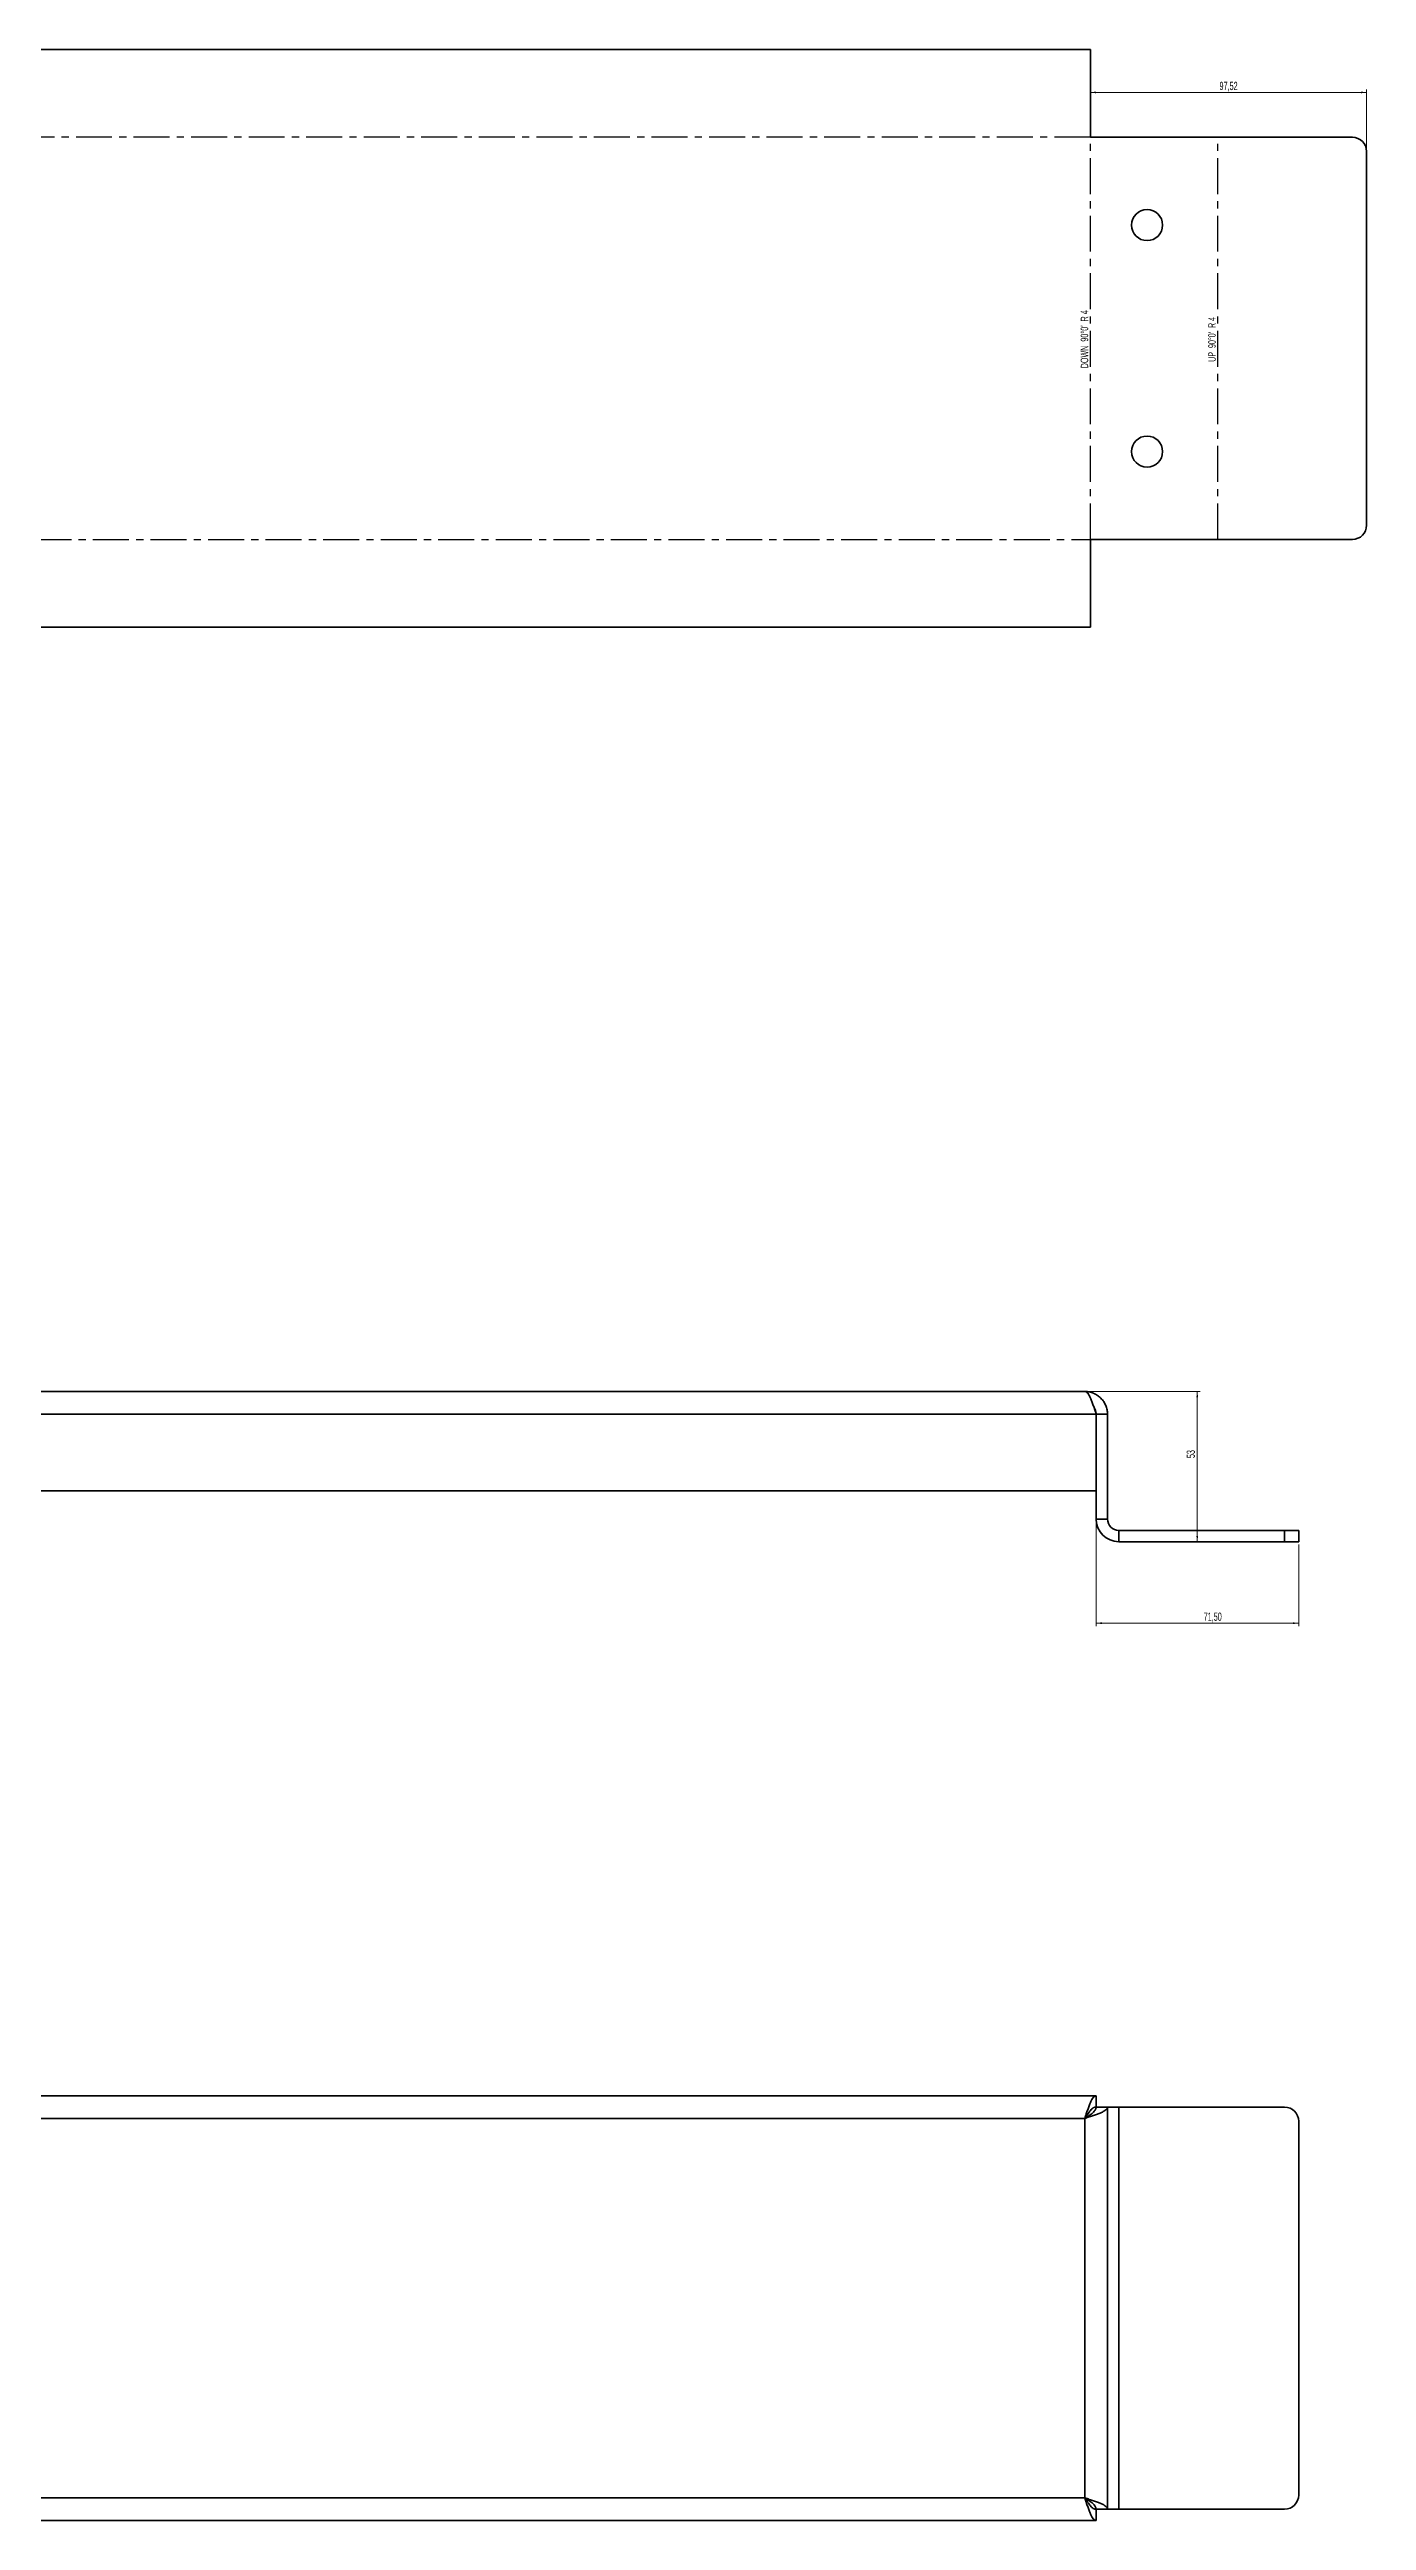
# Model space of a CAD drawing. Header units: millimetres. Extents: x -2091 to -268, y -1604 to 240.
# Drawn here: x -734 to -268, y -661 to 211 of the extents above; entities that cross this region are included whole.
import ezdxf

# ---------------------------------------------------------------- set-up
doc = ezdxf.new("R2010")
doc.units = ezdxf.units.MM
doc.linetypes.add('CENTERX2', pattern=[20.32, 12.7, -2.54, 2.54, -2.54])
doc.styles.add('SLDTEXTSTYLE0', font='TXT', dxfattribs={"width": 0.605})
doc.styles.add('SLDTEXTSTYLE1', font='TXT', dxfattribs={"width": 0.572187})
doc.styles.add('SLDTEXTSTYLE2', font='TXT', dxfattribs={"width": 0.5675})
doc.dimstyles.new('SLDDIMSTYLE0', dxfattribs={"dimtxt": 2.825151, "dimasz": 2, "dimexe": 0, "dimexo": 0.0625, "dimgap": 0.706288, "dimtad": 1, "dimrnd": 1e-09, "dimzin": 12, "dimdsep": 46, "dimtxsty": 'SLDTEXTSTYLE0', "dimsah": 1, "dimcen": 0.09, "dimadec": 0, "dimazin": 3, "dimtfac": 1, "dimtofl": 0, "dimtmove": 0, "dimatfit": 3, "dimfxl": 1, "dimfrac": 2, "dimtolj": 1, "dimtzin": 12, "dimarcsym": 0})

# ---------------------------------------------------------------- blocks, each defined once
blk = doc.blocks.new('_D')
at = {"color": 7, "linetype": 'Continuous', "lineweight": 0}
for p, q in [((-268.48, 195.8), (-366, 195.8)), ((-268.48, 175.98), (-268.48, 196.8))]:
    blk.add_line(p, q, dxfattribs=at)
at = {"color": 7, "linetype": 'Continuous', "lineweight": 18}
for points in [[(-366, 195.8), (-364, 195.48), (-364, 196.13)], [(-268.48, 195.8), (-270.48, 196.13), (-270.48, 195.48)]]:
    blk.add_solid(points, dxfattribs=at)
at = {"color": 7, "linetype": 'Continuous', "lineweight": 18, "insert": (-320.41, 199.55), "char_height": 2.91, "attachment_point": 1, "style": 'SLDTEXTSTYLE0'}
blk.add_mtext('97,52', dxfattribs=at)
blk = doc.blocks.new('_D_2')
at = {"color": 7, "linetype": 'Continuous', "lineweight": 0}
for p, q in [((-366.95, -262.86), (-327.26, -262.86)), ((-328.26, -315.86), (-328.26, -262.86))]:
    blk.add_line(p, q, dxfattribs=at)
at = {"color": 7, "linetype": 'Continuous', "lineweight": 18}
for points in [[(-328.26, -262.86), (-328.59, -264.86), (-327.94, -264.86)], [(-328.26, -315.86), (-327.94, -313.86), (-328.59, -313.86)]]:
    blk.add_solid(points, dxfattribs=at)
at = {"color": 7, "linetype": 'Continuous', "lineweight": 18, "insert": (-332.02, -286.36), "char_height": 2.91, "attachment_point": 1, "rotation": 90, "style": 'SLDTEXTSTYLE0'}
blk.add_mtext('53', dxfattribs=at)
blk = doc.blocks.new('_D_4')
at = {"color": 7, "linetype": 'Continuous', "lineweight": 0}
for p, q in [((-363.95, -308.86), (-363.95, -345.64)), ((-292.45, -316.86), (-292.45, -345.64)), ((-363.95, -344.64), (-292.45, -344.64))]:
    blk.add_line(p, q, dxfattribs=at)
at = {"color": 7, "linetype": 'Continuous', "lineweight": 18}
for points in [[(-363.95, -344.64), (-361.95, -344.96), (-361.95, -344.31)], [(-292.45, -344.64), (-294.45, -344.31), (-294.45, -344.96)]]:
    blk.add_solid(points, dxfattribs=at)
at = {"color": 7, "linetype": 'Continuous', "lineweight": 18, "insert": (-326, -340.89), "char_height": 2.91, "attachment_point": 1, "style": 'SLDTEXTSTYLE0'}
blk.add_mtext('71,50', dxfattribs=at)

msp = doc.modelspace()

# ---------------------------------------------------------------- linework, layer by layer
at = {"color": 7, "linetype": 'Continuous', "lineweight": 35}
for p, q in [((-365.998, 210.989), (-1977.984, 210.989)), ((-365.998, 179.977), (-365.998, 210.989)), ((-365.998, 179.977), (-273.481, 179.977)), ((-268.481, 174.977), (-268.481, 42.991)), ((-273.481, 37.991), (-365.998, 37.991)), ((-365.998, 37.991), (-365.998, 6.98)), ((-1977.984, 6.98), (-365.998, 6.98)), ((-1971.952, -262.858), (-367.952, -262.858)), ((-1975.945, -270.858), (-363.959, -270.858)), ((-363.959, -270.858), (-363.959, -297.858)), ((-359.952, -270.858), (-363.952, -270.858)), ((-363.952, -270.858), (-363.952, -307.858)), ((-359.952, -270.858), (-359.952, -307.858)), ((-1975.945, -297.858), (-363.959, -297.858)), ((-359.952, -307.858), (-363.952, -307.858)), ((-355.952, -311.858), (-355.952, -315.858)), ((-297.452, -311.858), (-355.952, -311.858)), ((-297.452, -315.858), (-297.452, -311.858)), ((-297.452, -311.858), (-292.452, -311.858)), ((-292.452, -311.858), (-292.452, -315.858)), ((-297.452, -315.858), (-355.952, -315.858)), ((-292.452, -315.858), (-297.452, -315.858)), ((-363.959, -511.467), (-1975.945, -511.467)), ((-363.959, -511.467), (-363.959, -515.467)), ((-367.952, -519.467), (-1971.952, -519.467)), ((-367.952, -653.467), (-367.952, -519.467)), ((-359.952, -515.475), (-363.952, -515.475)), ((-359.952, -657.46), (-359.952, -515.475)), ((-355.952, -515.475), (-359.952, -515.475)), ((-355.952, -657.46), (-355.952, -515.475)), ((-355.952, -515.475), (-297.452, -515.475)), ((-292.452, -520.475), (-292.452, -652.46)), ((-1971.952, -653.467), (-367.952, -653.467)), ((-1975.945, -661.467), (-363.959, -661.467)), ((-363.959, -661.467), (-363.959, -657.467)), ((-359.952, -657.46), (-363.952, -657.46)), ((-359.952, -657.46), (-355.952, -657.46)), ((-297.452, -657.46), (-355.952, -657.46))]:
    msp.add_line(p, q, dxfattribs=at)
at = {"color": 7, "linetype": 'CENTERX2'}
for p, q in [((-365.998, 179.987), (-1977.984, 179.987)), ((-365.988, 37.991), (-365.988, 179.977)), ((-320.984, 37.991), (-320.984, 179.977)), ((-1977.984, 37.982), (-365.998, 37.982))]:
    msp.add_line(p, q, dxfattribs=at)
at = {"color": 7, "linetype": 'Continuous', "lineweight": 35}
for centre in [(-345.986, 148.984), (-345.986, 68.984)]:
    msp.add_circle(centre, 5.5, dxfattribs=at)
for centre, radius, start, end in [((-273.481, 174.977), 5, 0, 90), ((-273.481, 42.991), 5, 270, 0), ((-355.952, -307.858), 8, 180, 270), ((-355.952, -307.858), 4, 180, 270), ((-297.452, -520.475), 5, 0, 90), ((-297.452, -652.46), 5, 270, 0)]:
    msp.add_arc(centre, radius, start, end, dxfattribs=at)
for points, knots in [([(-367.952, -262.858), (-367.784, -262.858), (-367.619, -262.91), (-367.371, -263.062), (-367.288, -263.125), (-367.122, -263.277), (-367.038, -263.366), (-366.787, -263.668), (-366.622, -263.914), (-366.374, -264.348), (-366.291, -264.503), (-366.123, -264.837), (-366.04, -265.015), (-365.79, -265.569), (-365.626, -265.972), (-365.293, -266.841), (-365.125, -267.31), (-364.793, -268.274), (-364.629, -268.772), (-364.378, -269.544), (-364.294, -269.806), (-364.127, -270.331), (-364.043, -270.594), (-363.959, -270.858)], [0, 0, 0, 0, 0.125, 0.125, 0.1875, 0.1875, 0.25, 0.25, 0.375, 0.375, 0.4375, 0.4375, 0.5, 0.5, 0.625, 0.625, 0.75, 0.75, 0.875, 0.875, 0.9375, 0.9375, 1, 1, 1, 1]), ([(-359.952, -270.858), (-359.952, -270.33), (-360.004, -269.81), (-360.156, -269.044), (-360.22, -268.791), (-360.371, -268.289), (-360.461, -268.039), (-360.762, -267.311), (-361.008, -266.852), (-361.442, -266.201), (-361.598, -265.991), (-361.932, -265.583), (-362.109, -265.388), (-362.664, -264.833), (-363.066, -264.502), (-363.935, -263.92), (-364.404, -263.669), (-365.368, -263.269), (-365.866, -263.117), (-366.639, -262.962), (-366.901, -262.923), (-367.425, -262.871), (-367.688, -262.858), (-367.952, -262.858)], [0, 0, 0, 0, 0.125, 0.125, 0.1875, 0.1875, 0.25, 0.25, 0.375, 0.375, 0.4375, 0.4375, 0.5, 0.5, 0.625, 0.625, 0.75, 0.75, 0.875, 0.875, 0.9375, 0.9375, 1, 1, 1, 1]), ([(-363.952, -270.858), (-363.969, -270.574), (-364.002, -269.998), (-364.293, -269.208), (-364.545, -268.698), (-364.723, -268.499), (-364.726, -268.496)], [0, 0, 0, 0, 0.3356521, 0.6826406, 0.9948822, 1, 1, 1, 1]), ([(-363.959, -511.467), (-364.127, -511.467), (-364.292, -511.519), (-364.541, -511.672), (-364.623, -511.735), (-364.79, -511.887), (-364.874, -511.976), (-365.124, -512.277), (-365.289, -512.523), (-365.538, -512.957), (-365.621, -513.113), (-365.788, -513.447), (-365.872, -513.624), (-366.121, -514.179), (-366.286, -514.581), (-366.618, -515.45), (-366.787, -515.92), (-367.118, -516.883), (-367.283, -517.382), (-367.533, -518.154), (-367.617, -518.416), (-367.785, -518.94), (-367.868, -519.203), (-367.952, -519.467)], [0, 0, 0, 0, 0.125, 0.125, 0.1875, 0.1875, 0.25, 0.25, 0.375, 0.375, 0.4375, 0.4375, 0.5, 0.5, 0.625, 0.625, 0.75, 0.75, 0.875, 0.875, 0.9375, 0.9375, 1, 1, 1, 1]), ([(-363.959, -515.467), (-364.295, -515.467), (-364.621, -515.57), (-365.122, -515.871), (-365.29, -515.996), (-365.621, -516.285), (-365.786, -516.45), (-366.12, -516.821), (-366.288, -517.026), (-366.619, -517.46), (-366.784, -517.69), (-367.118, -518.175), (-367.286, -518.429), (-367.618, -518.942), (-367.784, -519.203), (-367.952, -519.467)], [0, 0, 0, 0, 0.25, 0.25, 0.375, 0.375, 0.5, 0.5, 0.625, 0.625, 0.75, 0.75, 0.875, 0.875, 1, 1, 1, 1]), ([(-367.952, -519.467), (-367.424, -519.3), (-366.904, -519.134), (-366.138, -518.886), (-365.885, -518.803), (-365.383, -518.637), (-365.134, -518.553), (-364.406, -518.302), (-363.946, -518.138), (-363.295, -517.889), (-363.085, -517.806), (-362.678, -517.639), (-362.482, -517.555), (-361.927, -517.305), (-361.596, -517.141), (-361.014, -516.808), (-360.763, -516.64), (-360.363, -516.309), (-360.211, -516.144), (-360.056, -515.894), (-360.017, -515.81), (-359.965, -515.642), (-359.952, -515.558), (-359.952, -515.475)], [0, 0, 0, 0, 0.125, 0.125, 0.1875, 0.1875, 0.25, 0.25, 0.375, 0.375, 0.4375, 0.4375, 0.5, 0.5, 0.625, 0.625, 0.75, 0.75, 0.875, 0.875, 0.9375, 0.9375, 1, 1, 1, 1]), ([(-367.952, -519.467), (-367.424, -519.132), (-366.911, -518.806), (-366.182, -518.305), (-365.949, -518.137), (-365.515, -517.806), (-365.313, -517.641), (-364.941, -517.307), (-364.773, -517.139), (-364.483, -516.808), (-364.359, -516.643), (-364.158, -516.309), (-364.081, -516.141), (-363.978, -515.808), (-363.952, -515.642), (-363.952, -515.475)], [0, 0, 0, 0, 0.25, 0.25, 0.375, 0.375, 0.5, 0.5, 0.625, 0.625, 0.75, 0.75, 0.875, 0.875, 1, 1, 1, 1]), ([(-359.952, -657.46), (-359.952, -657.293), (-360.004, -657.127), (-360.156, -656.879), (-360.22, -656.796), (-360.371, -656.63), (-360.461, -656.546), (-360.762, -656.295), (-361.008, -656.13), (-361.442, -655.882), (-361.598, -655.799), (-361.932, -655.632), (-362.109, -655.548), (-362.664, -655.298), (-363.066, -655.134), (-363.935, -654.801), (-364.404, -654.633), (-365.368, -654.302), (-365.866, -654.137), (-366.639, -653.887), (-366.901, -653.802), (-367.425, -653.635), (-367.688, -653.551), (-367.952, -653.467)], [0, 0, 0, 0, 0.125, 0.125, 0.1875, 0.1875, 0.25, 0.25, 0.375, 0.375, 0.4375, 0.4375, 0.5, 0.5, 0.625, 0.625, 0.75, 0.75, 0.875, 0.875, 0.9375, 0.9375, 1, 1, 1, 1]), ([(-367.952, -653.467), (-367.784, -653.996), (-367.619, -654.515), (-367.371, -655.282), (-367.288, -655.535), (-367.122, -656.036), (-367.038, -656.286), (-366.787, -657.014), (-366.622, -657.474), (-366.374, -658.124), (-366.291, -658.335), (-366.123, -658.742), (-366.04, -658.938), (-365.79, -659.493), (-365.626, -659.824), (-365.293, -660.405), (-365.125, -660.657), (-364.793, -661.056), (-364.629, -661.209), (-364.378, -661.363), (-364.294, -661.402), (-364.127, -661.454), (-364.043, -661.467), (-363.959, -661.467)], [0, 0, 0, 0, 0.125, 0.125, 0.1875, 0.1875, 0.25, 0.25, 0.375, 0.375, 0.4375, 0.4375, 0.5, 0.5, 0.625, 0.625, 0.75, 0.75, 0.875, 0.875, 0.9375, 0.9375, 1, 1, 1, 1]), ([(-367.952, -653.467), (-367.616, -653.996), (-367.291, -654.509), (-366.79, -655.237), (-366.622, -655.471), (-366.291, -655.905), (-366.126, -656.107), (-365.792, -656.479), (-365.624, -656.647), (-365.292, -656.937), (-365.127, -657.06), (-364.794, -657.262), (-364.626, -657.339), (-364.293, -657.441), (-364.127, -657.467), (-363.959, -657.467)], [0, 0, 0, 0, 0.25, 0.25, 0.375, 0.375, 0.5, 0.5, 0.625, 0.625, 0.75, 0.75, 0.875, 0.875, 1, 1, 1, 1]), ([(-363.952, -657.46), (-363.952, -657.125), (-364.055, -656.799), (-364.356, -656.298), (-364.48, -656.13), (-364.77, -655.799), (-364.935, -655.634), (-365.306, -655.3), (-365.511, -655.132), (-365.945, -654.801), (-366.175, -654.636), (-366.66, -654.302), (-366.914, -654.134), (-367.427, -653.801), (-367.688, -653.635), (-367.952, -653.467)], [0, 0, 0, 0, 0.25, 0.25, 0.375, 0.375, 0.5, 0.5, 0.625, 0.625, 0.75, 0.75, 0.875, 0.875, 1, 1, 1, 1])]:
    msp.add_open_spline(points, degree=3, knots=knots, dxfattribs=at)

# ---------------------------------------------------------------- texts
at = {"color": 7, "linetype": 'Continuous', "lineweight": 0, "char_height": 2.64583, "attachment_point": 2, "rotation": 90}
for s, insert, style in [("DOWN  90°0'  R 4", (-369.411, 108.652), 'SLDTEXTSTYLE1'), ("UP  90°0'  R 4", (-324.406, 108.605), 'SLDTEXTSTYLE2')]:
    msp.add_mtext(s, dxfattribs=dict(at, insert=insert, style=style))

# ---------------------------------------------------------------- dimensions: what is measured, and where the dimension line sits
at = {"color": 7, "linetype": 'Continuous', "lineweight": 18}
for base, p1, p2, picture, middle in [((-365.998, 195.802), (-268.481, 174.977), (-365.998, 210.989), '_D', (-316.43, 195.802)), ((-292.452, -344.638), (-363.952, -307.858), (-292.452, -315.858), '_D_4', (-322.026, -344.638))]:
    dim = msp.add_linear_dim(base=base, p1=p1, p2=p2, dimstyle='SLDDIMSTYLE0', dxfattribs=at)
    dim.commit()
    dim.dimension.update_dxf_attribs({"geometry": picture, "text_midpoint": middle, "dimtype": 160})
dim = msp.add_linear_dim(base=(-328.264, -262.858), p1=(-355.952, -315.858), p2=(-367.952, -262.858), angle=90, dimstyle='SLDDIMSTYLE0', dxfattribs=at)
dim.commit()
dim.dimension.update_dxf_attribs({"geometry": '_D_2', "text_midpoint": (-328.264, -284.594), "dimtype": 160})

doc.saveas('drawing.dxf')
